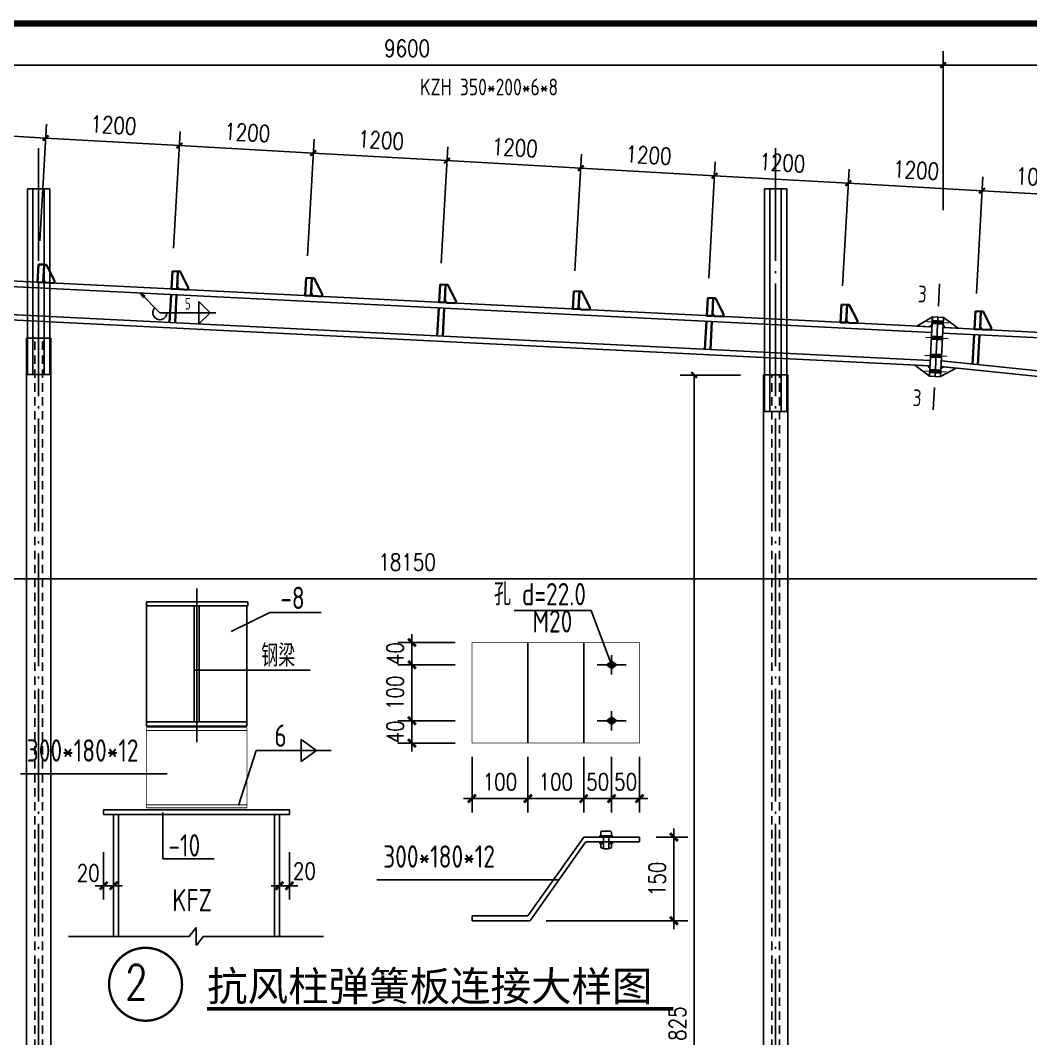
# Model space of a CAD drawing. Extents: x 69728788 to 150163257, y 20675998 to 43663798.
# Drawn here: x 75103194 to 75121289, y 20935005 to 20953243 of the extents above; entities that cross this region are included whole.
import ezdxf
from ezdxf.enums import TextEntityAlignment as Align

# ---------------------------------------------------------------- set-up
doc = ezdxf.new("R2010")
doc.units = 0
doc.header["$LTSCALE"] = 1000
doc.header["$MEASUREMENT"] = 0
for name, pattern in [('4', [5, 1.5, -1, 1.5, -1]), ('6', [8.75, 5, -1.25, 1.25, -1.25]), ('DOTE', [2.42, 2, -0.2, 0.02, -0.2])]:
    doc.linetypes.add(name, pattern=pattern)
doc.layers.get('0').update_dxf_attribs({"linetype": 'CONTINUOUS'})
doc.layers.get('DEFPOINTS').update_dxf_attribs({"linetype": 'CONTINUOUS'})
for name, color, linetype in [('10', 7, 'CONTINUOUS'), ('14', 2, 'CONTINUOUS'), ('AXIS', 3, 'CONTINUOUS'), ('DIM_SYMB', 3, 'CONTINUOUS'), ('DOTE', 251, 'DOTE'), ('PUB_DIM', 3, 'CONTINUOUS'), ('PUB_TEXT', 7, 'CONTINUOUS'), ('PUB_TITLE', 4, 'CONTINUOUS'), ('柱子', 3, 'CONTINUOUS'), ('焊缝标注', 253, 'CONTINUOUS'), ('门窗', 3, '4')]:
    doc.layers.add(name, color=color, linetype=linetype)
doc.layers.add('114', color=2, linetype='CONTINUOUS', lineweight=18)
doc.layers.add('12', color=2, linetype='CONTINUOUS', lineweight=35)
doc.styles.add('-黑体', font='simhei.ttf')
doc.styles.add('DIM_FONT', font='SIMPLEX.shx', dxfattribs={"width": 0.8})
doc.styles.add('PC_TEXTSTYLE', font='romans.shx', dxfattribs={"width": 0.8, "bigfont": 'hzfs.shx'})
doc.styles.add('PkpmHz', font='Pkpmeng', dxfattribs={"width": 0.7, "bigfont": 'hztxt'})
doc.styles.add('TSSD_Rein', font='atssdeng.shx', dxfattribs={"width": 0.7, "bigfont": 'atssdchn.shx'})
doc.dimstyles.new('AXIS', dxfattribs={"dimtxt": 300, "dimasz": 1, "dimexe": 250, "dimexo": 300, "dimgap": 150, "dimtad": 1, "dimdec": 0, "dimzin": 0, "dimdsep": 46, "dimtxsty": 'DIM_FONT', "dimsah": 1, "dimcen": 0, "dimclrt": 7, "dimadec": 0, "dimazin": 0, "dimtfac": 1, "dimtdec": 0, "dimtix": 1, "dimtmove": 2, "dimatfit": 3, "dimfxl": 1, "dimtolj": 1, "dimtzin": 0, "dimarcsym": 0})
doc.dimstyles.new('AXIS$0', dxfattribs={"dimtxt": 300, "dimasz": 1, "dimexe": 250, "dimexo": 300, "dimgap": 150, "dimtad": 1, "dimdec": 0, "dimzin": 0, "dimdsep": 46, "dimtxsty": 'DIM_FONT', "dimblk": '_DIMX', "dimblk1": '_DIMX', "dimblk2": '_DIMX', "dimsah": 1, "dimcen": 0.09, "dimclrt": 7, "dimadec": 0, "dimazin": 0, "dimtfac": 1, "dimtdec": 0, "dimtix": 1, "dimtmove": 2, "dimatfit": 3, "dimldrblk": '_DIMX', "dimfxl": 1, "dimtolj": 1, "dimtzin": 0, "dimarcsym": 0})
doc.dimstyles.new('DIMN$0', dxfattribs={"dimtxt": 300, "dimasz": 1, "dimexe": 250, "dimexo": 300, "dimgap": 150, "dimtad": 1, "dimdec": 0, "dimdsep": 46, "dimtxsty": 'DIM_FONT', "dimblk": '_DIMX', "dimcen": 2.5, "dimclrt": 7, "dimadec": 0, "dimazin": 0, "dimtfac": 1, "dimtdec": 0, "dimtix": 1, "dimtmove": 2, "dimatfit": 3, "dimldrblk": '_DIMX', "dimfxl": 1, "dimtolj": 1, "dimtzin": 0, "dimarcsym": 0})

# ---------------------------------------------------------------- blocks, each defined once
blk = doc.blocks.new('_ArchTick')
at = {"color": 0, "linetype": 'ByBlock', "const_width": 0.4}
blk.add_lwpolyline([(-0.5, -0.5), (0.5, 0.5)], dxfattribs=at)
blk = doc.blocks.new('*D7060')
at = {"layer": 'DEFPOINTS', "color": 0}
for p in [(75119720, 20952442), (75119720, 20949542), (75129270, 20949542)]:
    blk.add_point(p, dxfattribs=at)
at = {"layer": 'PUB_DIM', "color": 0, "lineweight": -2}
for p, q in [((75119720, 20949842), (75119720, 20952692)), ((75129270, 20949842), (75129270, 20952692)), ((75129270, 20952442), (75119720, 20952442))]:
    blk.add_line(p, q, dxfattribs=at)
at = {"layer": 'PUB_DIM', "color": 0, "lineweight": -2, "xscale": 100, "yscale": 100, "zscale": 100, "rotation": 180}
blk.add_blockref('_ArchTick', (75119720, 20952442), dxfattribs=at)
at = {"layer": 'PUB_DIM', "color": 0, "lineweight": -2, "xscale": 100, "yscale": 100, "zscale": 100}
blk.add_blockref('_ArchTick', (75129270, 20952442), dxfattribs=at)
at = {"layer": 'PUB_DIM', "color": 7, "insert": (75124495, 20952742), "char_height": 300, "attachment_point": 5, "style": 'DIM_FONT'}
blk.add_mtext('\\A1;4775', dxfattribs=at)
blk = doc.blocks.new('*D7082')
at = {"layer": 'DEFPOINTS', "color": 0}
for p in [(75128270, 20943239), (75091970, 20941468), (75128270, 20941468)]:
    blk.add_point(p, dxfattribs=at)
at = {"layer": 'PUB_DIM', "color": 0, "lineweight": -2}
for p, q in [((75091970, 20941768), (75091970, 20943489)), ((75128270, 20941768), (75128270, 20943489)), ((75091970, 20943239), (75128270, 20943239))]:
    blk.add_line(p, q, dxfattribs=at)
at = {"layer": 'PUB_DIM', "color": 0, "lineweight": -2, "xscale": 100, "yscale": 100, "zscale": 100, "rotation": 180}
blk.add_blockref('_ArchTick', (75091970, 20943239), dxfattribs=at)
at = {"layer": 'PUB_DIM', "color": 0, "lineweight": -2, "xscale": 100, "yscale": 100, "zscale": 100}
blk.add_blockref('_ArchTick', (75128270, 20943239), dxfattribs=at)
at = {"layer": 'PUB_DIM', "color": 7, "insert": (75110120, 20943539), "char_height": 300, "attachment_point": 5, "style": 'DIM_FONT'}
blk.add_mtext('\\A1;18150', dxfattribs=at)
blk = doc.blocks.new('*D7090')
at = {"layer": 'DEFPOINTS', "color": 0}
for p in [(75116391, 20946891, -100), (75115263, 20923242), (75116391, 20923242, -1050)]:
    blk.add_point(p, dxfattribs=at)
at = {"layer": 'PUB_DIM', "color": 0, "lineweight": -2}
for p, q in [((75116091, 20946891), (75115013, 20946891)), ((75115263, 20946891), (75115263, 20923242)), ((75116091, 20923242), (75115013, 20923242))]:
    blk.add_line(p, q, dxfattribs=at)
at = {"layer": 'PUB_DIM', "color": 0, "lineweight": -2, "xscale": 100, "yscale": 100, "zscale": 100}
for p, rotation in [((75115263, 20946891), 90), ((75115263, 20923242), 270)]:
    blk.add_blockref('_ArchTick', p, dxfattribs=dict(at, rotation=rotation))
at = {"layer": 'PUB_DIM', "color": 7, "insert": (75114963, 20935067), "char_height": 300, "attachment_point": 5, "rotation": 90, "style": 'DIM_FONT'}
blk.add_mtext('\\A1;11825', dxfattribs=at)
blk = doc.blocks.new('*D7124')
at = {"layer": 'DEFPOINTS', "color": 0}
for p in [(75103646, 20951135), (75101129, 20949132), (75103526, 20948997)]:
    blk.add_point(p, dxfattribs=at)
at = {"layer": 'PUB_DIM', "color": 0, "lineweight": -2}
for p, q in [((75101146, 20949431), (75101264, 20951520)), ((75103543, 20949296), (75103660, 20951385)), ((75101250, 20951270), (75103646, 20951135))]:
    blk.add_line(p, q, dxfattribs=at)
at = {"layer": 'PUB_DIM', "color": 0, "lineweight": -2, "xscale": 100, "yscale": 100, "zscale": 100}
for p, rotation in [((75101250, 20951270), 176.7804360459089), ((75103646, 20951135), 356.7804360459089)]:
    blk.add_blockref('_ArchTick', p, dxfattribs=dict(at, rotation=rotation))
at = {"layer": 'PUB_DIM', "color": 7, "insert": (75102465, 20951502), "char_height": 300, "attachment_point": 5, "rotation": 356.7804, "style": 'DIM_FONT'}
blk.add_mtext('\\A1;1200', dxfattribs=at)
blk = doc.blocks.new('*D7125')
at = {"layer": 'DEFPOINTS', "color": 0}
for p in [(75106042, 20951000), (75103526, 20948997), (75105922, 20948862)]:
    blk.add_point(p, dxfattribs=at)
at = {"layer": 'PUB_DIM', "color": 0, "lineweight": -2}
for p, q in [((75103543, 20949296), (75103660, 20951385)), ((75105939, 20949162), (75106056, 20951250)), ((75103646, 20951135), (75106042, 20951000))]:
    blk.add_line(p, q, dxfattribs=at)
at = {"layer": 'PUB_DIM', "color": 0, "lineweight": -2, "xscale": 100, "yscale": 100, "zscale": 100}
for p, rotation in [((75103646, 20951135), 176.7804360460055), ((75106042, 20951000), 356.7804360460055)]:
    blk.add_blockref('_ArchTick', p, dxfattribs=dict(at, rotation=rotation))
at = {"layer": 'PUB_DIM', "color": 7, "insert": (75104861, 20951367), "char_height": 300, "attachment_point": 5, "rotation": 356.7804, "style": 'DIM_FONT'}
blk.add_mtext('\\A1;1200', dxfattribs=at)
blk = doc.blocks.new('*D7126')
at = {"layer": 'DEFPOINTS', "color": 0}
for p in [(75108438, 20950866), (75105922, 20948862), (75108318, 20948727)]:
    blk.add_point(p, dxfattribs=at)
at = {"layer": 'PUB_DIM', "color": 0, "lineweight": -2}
for p, q in [((75105939, 20949162), (75106056, 20951250)), ((75106042, 20951000), (75108438, 20950866)), ((75108335, 20949027), (75108453, 20951115))]:
    blk.add_line(p, q, dxfattribs=at)
at = {"layer": 'PUB_DIM', "color": 0, "lineweight": -2, "xscale": 100, "yscale": 100, "zscale": 100}
for p, rotation in [((75106042, 20951000), 176.7804360459301), ((75108438, 20950866), 356.7804360459301)]:
    blk.add_blockref('_ArchTick', p, dxfattribs=dict(at, rotation=rotation))
at = {"layer": 'PUB_DIM', "color": 7, "insert": (75107257, 20951233), "char_height": 300, "attachment_point": 5, "rotation": 356.7804, "style": 'DIM_FONT'}
blk.add_mtext('\\A1;1200', dxfattribs=at)
blk = doc.blocks.new('*D7127')
at = {"layer": 'DEFPOINTS', "color": 0}
for p in [(75110835, 20950731), (75108318, 20948727), (75110714, 20948593)]:
    blk.add_point(p, dxfattribs=at)
at = {"layer": 'PUB_DIM', "color": 0, "lineweight": -2}
for p, q in [((75108335, 20949027), (75108453, 20951115)), ((75108438, 20950866), (75110835, 20950731)), ((75110731, 20948892), (75110849, 20950980))]:
    blk.add_line(p, q, dxfattribs=at)
at = {"layer": 'PUB_DIM', "color": 0, "lineweight": -2, "xscale": 100, "yscale": 100, "zscale": 100}
for p, rotation in [((75108438, 20950866), 176.7804360459301), ((75110835, 20950731), 356.7804360459301)]:
    blk.add_blockref('_ArchTick', p, dxfattribs=dict(at, rotation=rotation))
at = {"layer": 'PUB_DIM', "color": 7, "insert": (75109653, 20951098), "char_height": 300, "attachment_point": 5, "rotation": 356.7804, "style": 'DIM_FONT'}
blk.add_mtext('\\A1;1200', dxfattribs=at)
blk = doc.blocks.new('*D7128')
at = {"layer": 'DEFPOINTS', "color": 0}
for p in [(75113231, 20950596), (75110714, 20948593), (75113111, 20948458)]:
    blk.add_point(p, dxfattribs=at)
at = {"layer": 'PUB_DIM', "color": 0, "lineweight": -2}
for p, q in [((75110731, 20948892), (75110849, 20950980)), ((75113127, 20948757), (75113245, 20950846)), ((75110835, 20950731), (75113231, 20950596))]:
    blk.add_line(p, q, dxfattribs=at)
at = {"layer": 'PUB_DIM', "color": 0, "lineweight": -2, "xscale": 100, "yscale": 100, "zscale": 100}
for p, rotation in [((75110835, 20950731), 176.7804360459599), ((75113231, 20950596), 356.78043604596)]:
    blk.add_blockref('_ArchTick', p, dxfattribs=dict(at, rotation=rotation))
at = {"layer": 'PUB_DIM', "color": 7, "insert": (75112050, 20950963), "char_height": 300, "attachment_point": 5, "rotation": 356.7804, "style": 'DIM_FONT'}
blk.add_mtext('\\A1;1200', dxfattribs=at)
blk = doc.blocks.new('*D7129')
at = {"layer": 'DEFPOINTS', "color": 0}
for p in [(75115627, 20950461), (75113111, 20948458), (75115507, 20948323)]:
    blk.add_point(p, dxfattribs=at)
at = {"layer": 'PUB_DIM', "color": 0, "lineweight": -2}
for p, q in [((75113127, 20948757), (75113245, 20950846)), ((75115524, 20948623), (75115641, 20950711)), ((75113231, 20950596), (75115627, 20950461))]:
    blk.add_line(p, q, dxfattribs=at)
at = {"layer": 'PUB_DIM', "color": 0, "lineweight": -2, "xscale": 100, "yscale": 100, "zscale": 100}
for p, rotation in [((75113231, 20950596), 176.7804360459851), ((75115627, 20950461), 356.7804360459851)]:
    blk.add_blockref('_ArchTick', p, dxfattribs=dict(at, rotation=rotation))
at = {"layer": 'PUB_DIM', "color": 7, "insert": (75114446, 20950828), "char_height": 300, "attachment_point": 5, "rotation": 356.7804, "style": 'DIM_FONT'}
blk.add_mtext('\\A1;1200', dxfattribs=at)
blk = doc.blocks.new('*D7130')
at = {"layer": 'DEFPOINTS', "color": 0}
for p in [(75118023, 20950326), (75115507, 20948323), (75117903, 20948188)]:
    blk.add_point(p, dxfattribs=at)
at = {"layer": 'PUB_DIM', "color": 0, "lineweight": -2}
for p, q in [((75115524, 20948623), (75115641, 20950711)), ((75115627, 20950461), (75118023, 20950326)), ((75117920, 20948488), (75118037, 20950576))]:
    blk.add_line(p, q, dxfattribs=at)
at = {"layer": 'PUB_DIM', "color": 0, "lineweight": -2, "xscale": 100, "yscale": 100, "zscale": 100}
for p, rotation in [((75115627, 20950461), 176.7804360459367), ((75118023, 20950326), 356.7804360459367)]:
    blk.add_blockref('_ArchTick', p, dxfattribs=dict(at, rotation=rotation))
at = {"layer": 'PUB_DIM', "color": 7, "insert": (75116842, 20950693), "char_height": 300, "attachment_point": 5, "rotation": 356.7804, "style": 'DIM_FONT'}
blk.add_mtext('\\A1;1200', dxfattribs=at)
blk = doc.blocks.new('*D7131')
at = {"layer": 'DEFPOINTS', "color": 0}
for p in [(75120419, 20950192), (75117903, 20948188), (75120299, 20948053)]:
    blk.add_point(p, dxfattribs=at)
at = {"layer": 'PUB_DIM', "color": 0, "lineweight": -2}
for p, q in [((75117920, 20948488), (75118037, 20950576)), ((75118023, 20950326), (75120419, 20950192)), ((75120316, 20948353), (75120433, 20950441))]:
    blk.add_line(p, q, dxfattribs=at)
at = {"layer": 'PUB_DIM', "color": 0, "lineweight": -2, "xscale": 100, "yscale": 100, "zscale": 100}
for p, rotation in [((75118023, 20950326), 176.7804360459135), ((75120419, 20950192), 356.7804360459135)]:
    blk.add_blockref('_ArchTick', p, dxfattribs=dict(at, rotation=rotation))
at = {"layer": 'PUB_DIM', "color": 7, "insert": (75119238, 20950559), "char_height": 300, "attachment_point": 5, "rotation": 356.7804, "style": 'DIM_FONT'}
blk.add_mtext('\\A1;1200', dxfattribs=at)
blk = doc.blocks.new('*D7132')
at = {"layer": 'DEFPOINTS', "color": 0}
for p in [(75122417, 20950079), (75120299, 20948053), (75122296, 20947941)]:
    blk.add_point(p, dxfattribs=at)
at = {"layer": 'PUB_DIM', "color": 0, "lineweight": -2}
for p, q in [((75120316, 20948353), (75120433, 20950441)), ((75122313, 20948241), (75122431, 20950329)), ((75120419, 20950192), (75122417, 20950079))]:
    blk.add_line(p, q, dxfattribs=at)
at = {"layer": 'PUB_DIM', "color": 0, "lineweight": -2, "xscale": 100, "yscale": 100, "zscale": 100}
for p, rotation in [((75120419, 20950192), 176.7804360460001), ((75122417, 20950079), 356.7804360460001)]:
    blk.add_blockref('_ArchTick', p, dxfattribs=dict(at, rotation=rotation))
at = {"layer": 'PUB_DIM', "color": 7, "insert": (75121435, 20950435), "char_height": 300, "attachment_point": 5, "rotation": 356.7804, "style": 'DIM_FONT'}
blk.add_mtext('\\A1;1000', dxfattribs=at)
blk = doc.blocks.new('*D7139')
at = {"layer": 'DEFPOINTS', "color": 0}
for p in [(75119720, 20952442), (75100520, 20949542), (75119720, 20949542)]:
    blk.add_point(p, dxfattribs=at)
at = {"layer": 'PUB_DIM', "color": 0, "lineweight": -2}
for p, q in [((75100520, 20949842), (75100520, 20952692)), ((75119720, 20949842), (75119720, 20952692)), ((75100520, 20952442), (75119720, 20952442))]:
    blk.add_line(p, q, dxfattribs=at)
at = {"layer": 'PUB_DIM', "color": 0, "lineweight": -2, "xscale": 100, "yscale": 100, "zscale": 100, "rotation": 180}
blk.add_blockref('_ArchTick', (75100520, 20952442), dxfattribs=at)
at = {"layer": 'PUB_DIM', "color": 0, "lineweight": -2, "xscale": 100, "yscale": 100, "zscale": 100}
blk.add_blockref('_ArchTick', (75119720, 20952442), dxfattribs=at)
at = {"layer": 'PUB_DIM', "color": 7, "insert": (75110120, 20952742), "char_height": 300, "attachment_point": 5, "style": 'DIM_FONT'}
blk.add_mtext('\\A1;9600', dxfattribs=at)
blk = doc.blocks.new('_DIMX')
blk.add_line((-150, 0), (150, 0))
at = {"const_width": 50}
blk.add_lwpolyline([(-70, -70), (70, 70)], dxfattribs=at)
blk = doc.blocks.new('*D2047')
at = {"color": 3, "linetype": 'ByBlock'}
for p, q in [((-298667, -105587), (-298667, -106437)), ((-298488, -105587), (-298488, -106437)), ((-298668, -106187), (-298669, -106187)), ((-298667, -106187), (-298488, -106187)), ((-298667, -106187), (-298488, -106187)), ((-298487, -106187), (-298486, -106187))]:
    blk.add_line(p, q, dxfattribs=at)
at = {"layer": 'DEFPOINTS', "color": 0, "linetype": 'ByBlock'}
for p in [(-298667, -105287), (-298488, -105287), (-298488, -106187)]:
    blk.add_point(p, dxfattribs=at)
at = {"color": 3, "linetype": 'ByBlock'}
blk.add_blockref('_DIMX', (-298667, -106187), dxfattribs=at)
at = {"color": 3, "linetype": 'ByBlock', "rotation": 180}
blk.add_blockref('_DIMX', (-298488, -106187), dxfattribs=at)
at = {"color": 7, "linetype": 'ByBlock', "insert": (-298943, -105960), "char_height": 300, "attachment_point": 5, "style": 'DIM_FONT'}
blk.add_mtext('\\A1;20', dxfattribs=at)
blk = doc.blocks.new('*D2048')
at = {"color": 3, "linetype": 'ByBlock'}
for p, q in [((-295518, -105587), (-295518, -106437)), ((-295340, -105587), (-295340, -106437)), ((-295519, -106187), (-295520, -106187)), ((-295340, -106187), (-295518, -106187)), ((-295340, -106187), (-295518, -106187)), ((-295339, -106187), (-295338, -106187))]:
    blk.add_line(p, q, dxfattribs=at)
at = {"layer": 'DEFPOINTS', "color": 0, "linetype": 'ByBlock'}
for p in [(-295518, -105287), (-295340, -105287), (-295518, -106187)]:
    blk.add_point(p, dxfattribs=at)
at = {"color": 3, "linetype": 'ByBlock'}
blk.add_blockref('_DIMX', (-295518, -106187), dxfattribs=at)
at = {"color": 3, "linetype": 'ByBlock', "rotation": 180}
blk.add_blockref('_DIMX', (-295340, -106187), dxfattribs=at)
at = {"color": 7, "linetype": 'ByBlock', "insert": (-295071, -105925), "char_height": 300, "attachment_point": 5, "style": 'DIM_FONT'}
blk.add_mtext('\\A1;20', dxfattribs=at)
blk = doc.blocks.new('*D2049')
at = {"color": 3, "linetype": 'ByBlock'}
for p, q in [((-292369, -103232), (-293395, -103232)), ((-293145, -103231), (-293145, -103230)), ((-293145, -103232), (-293145, -103632)), ((-292369, -103632), (-293395, -103632)), ((-293145, -103633), (-293145, -103634))]:
    blk.add_line(p, q, dxfattribs=at)
at = {"layer": 'DEFPOINTS', "color": 0, "linetype": 'ByBlock'}
for p in [(-292069, -103232), (-293145, -103632), (-292069, -103632)]:
    blk.add_point(p, dxfattribs=at)
at = {"color": 3, "linetype": 'ByBlock'}
for p, rotation in [((-293145, -103232), 270), ((-293145, -103632), 90)]:
    blk.add_blockref('_DIMX', p, dxfattribs=dict(at, rotation=rotation))
at = {"color": 7, "linetype": 'ByBlock', "insert": (-293445, -103432), "char_height": 300, "attachment_point": 5, "rotation": 90, "style": 'DIM_FONT'}
blk.add_mtext('\\A1;40', dxfattribs=at)
blk = doc.blocks.new('*D2050')
at = {"color": 3, "linetype": 'ByBlock'}
for p, q in [((-292369, -102232), (-293395, -102232)), ((-293145, -102233), (-293145, -103231)), ((-292369, -103232), (-293395, -103232))]:
    blk.add_line(p, q, dxfattribs=at)
at = {"layer": 'DEFPOINTS', "color": 0, "linetype": 'ByBlock'}
for p in [(-292069, -102232), (-293145, -103232), (-292069, -103232)]:
    blk.add_point(p, dxfattribs=at)
at = {"color": 3, "linetype": 'ByBlock'}
for p, rotation in [((-293145, -102232), 90), ((-293145, -103232), 270)]:
    blk.add_blockref('_DIMX', p, dxfattribs=dict(at, rotation=rotation))
at = {"color": 7, "linetype": 'ByBlock', "insert": (-293445, -102732), "char_height": 300, "attachment_point": 5, "rotation": 90, "style": 'DIM_FONT'}
blk.add_mtext('\\A1;100', dxfattribs=at)
blk = doc.blocks.new('*D2051')
at = {"color": 3, "linetype": 'ByBlock'}
for p, q in [((-292369, -101832), (-293395, -101832)), ((-293145, -101831), (-293145, -101830)), ((-293145, -101832), (-293145, -102232)), ((-292369, -102232), (-293395, -102232)), ((-293145, -102233), (-293145, -102234))]:
    blk.add_line(p, q, dxfattribs=at)
at = {"layer": 'DEFPOINTS', "color": 0, "linetype": 'ByBlock'}
for p in [(-292069, -101832), (-293145, -102232), (-292069, -102232)]:
    blk.add_point(p, dxfattribs=at)
at = {"color": 3, "linetype": 'ByBlock'}
for p, rotation in [((-293145, -101832), 270), ((-293145, -102232), 90)]:
    blk.add_blockref('_DIMX', p, dxfattribs=dict(at, rotation=rotation))
at = {"color": 7, "linetype": 'ByBlock', "insert": (-293445, -102032), "char_height": 300, "attachment_point": 5, "rotation": 90, "style": 'DIM_FONT'}
blk.add_mtext('\\A1;40', dxfattribs=at)
blk = doc.blocks.new('*D2052')
at = {"color": 3, "linetype": 'ByBlock'}
for p, q in [((-289568, -103879), (-289568, -104877)), ((-289068, -103879), (-289068, -104877)), ((-289569, -104627), (-289570, -104627)), ((-289068, -104627), (-289568, -104627)), ((-289067, -104627), (-289066, -104627))]:
    blk.add_line(p, q, dxfattribs=at)
at = {"layer": 'DEFPOINTS', "color": 0, "linetype": 'ByBlock'}
for p in [(-289568, -103579), (-289068, -103579), (-289568, -104627)]:
    blk.add_point(p, dxfattribs=at)
at = {"color": 3, "linetype": 'ByBlock'}
blk.add_blockref('_DIMX', (-289568, -104627), dxfattribs=at)
at = {"color": 3, "linetype": 'ByBlock', "rotation": 180}
blk.add_blockref('_DIMX', (-289068, -104627), dxfattribs=at)
at = {"color": 7, "linetype": 'ByBlock', "insert": (-289318, -104327), "char_height": 300, "attachment_point": 5, "style": 'DIM_FONT'}
blk.add_mtext('\\A1;50', dxfattribs=at)
blk = doc.blocks.new('*D2053')
at = {"color": 3, "linetype": 'ByBlock'}
for p, q in [((-290068, -103879), (-290068, -104877)), ((-289568, -103879), (-289568, -104877)), ((-290069, -104627), (-290070, -104627)), ((-289568, -104627), (-290068, -104627)), ((-289567, -104627), (-289566, -104627))]:
    blk.add_line(p, q, dxfattribs=at)
at = {"layer": 'DEFPOINTS', "color": 0, "linetype": 'ByBlock'}
for p in [(-290068, -103579), (-289568, -103579), (-290068, -104627)]:
    blk.add_point(p, dxfattribs=at)
at = {"color": 3, "linetype": 'ByBlock'}
blk.add_blockref('_DIMX', (-290068, -104627), dxfattribs=at)
at = {"color": 3, "linetype": 'ByBlock', "rotation": 180}
blk.add_blockref('_DIMX', (-289568, -104627), dxfattribs=at)
at = {"color": 7, "linetype": 'ByBlock', "insert": (-289818, -104327), "char_height": 300, "attachment_point": 5, "style": 'DIM_FONT'}
blk.add_mtext('\\A1;50', dxfattribs=at)
blk = doc.blocks.new('*D2054')
at = {"color": 3, "linetype": 'ByBlock'}
for p, q in [((-291069, -103879), (-291069, -104877)), ((-290068, -103879), (-290068, -104877)), ((-290069, -104627), (-291068, -104627))]:
    blk.add_line(p, q, dxfattribs=at)
at = {"layer": 'DEFPOINTS', "color": 0, "linetype": 'ByBlock'}
for p in [(-291069, -103579), (-290068, -103579), (-291069, -104627)]:
    blk.add_point(p, dxfattribs=at)
at = {"color": 3, "linetype": 'ByBlock', "rotation": 180}
blk.add_blockref('_DIMX', (-291069, -104627), dxfattribs=at)
at = {"color": 3, "linetype": 'ByBlock'}
blk.add_blockref('_DIMX', (-290068, -104627), dxfattribs=at)
at = {"color": 7, "linetype": 'ByBlock', "insert": (-290568, -104327), "char_height": 300, "attachment_point": 5, "style": 'DIM_FONT'}
blk.add_mtext('\\A1;100', dxfattribs=at)
blk = doc.blocks.new('*D2055')
at = {"color": 3, "linetype": 'ByBlock'}
for p, q in [((-292069, -103879), (-292069, -104877)), ((-291069, -103879), (-291069, -104877)), ((-291070, -104627), (-292068, -104627))]:
    blk.add_line(p, q, dxfattribs=at)
at = {"layer": 'DEFPOINTS', "color": 0, "linetype": 'ByBlock'}
for p in [(-292069, -103579), (-291069, -103579), (-292069, -104627)]:
    blk.add_point(p, dxfattribs=at)
at = {"color": 3, "linetype": 'ByBlock', "rotation": 180}
blk.add_blockref('_DIMX', (-292069, -104627), dxfattribs=at)
at = {"color": 3, "linetype": 'ByBlock'}
blk.add_blockref('_DIMX', (-291069, -104627), dxfattribs=at)
at = {"color": 7, "linetype": 'ByBlock', "insert": (-291569, -104327), "char_height": 300, "attachment_point": 5, "style": 'DIM_FONT'}
blk.add_mtext('\\A1;100', dxfattribs=at)
blk = doc.blocks.new('aweaer')
at = {"color": 1, "linetype": '6'}
blk.add_line((-297000.8, -100864.5, 364), (-297000.8, -103615.9, 364), dxfattribs=at)
at = {"color": 2}
for p, q in [((-297900.8, -101101.1, 364), (-296081.4, -101101.1, 364)), ((-297900.8, -101101.1, 364), (-297900.8, -101176.7, 364)), ((-297900.8, -101176.7, 364), (-296081.4, -101176.7, 364)), ((-297044.4, -101176.7, 364), (-297044.4, -103253, 364)), ((-296957.3, -101176.7, 364), (-296957.3, -103253, 364)), ((-296081.4, -101101.1, 364), (-296081.4, -101176.7, 364)), ((-297900.8, -103253, 364), (-296100.8, -103253, 364)), ((-297900.8, -103253, 364), (-297900.8, -103328.6, 364)), ((-297900.8, -103328.6, 364), (-296100.8, -103328.6, 364)), ((-296100.8, -103253, 364), (-296100.8, -103328.6, 364)), ((-298488.3, -104910.6, 364), (-298488.3, -107086.6, 364)), ((-298488.3, -104910.6, 364), (-298488.3, -107004.6, 364)), ((-298402.2, -104910.6, 364), (-298402.2, -107086.6, 364)), ((-298402.2, -104910.6, 364), (-298402.2, -107004.6, 364)), ((-297604.1, -105705.5, 364), (-297604.1, -104876, 364)), ((-295604, -104910.6, 364), (-295604, -107004.6, 364)), ((-295604, -104910.6, 364), (-295604, -107086.6, 364)), ((-295517.9, -104910.6, 364), (-295517.9, -107004.6, 364)), ((-297604.1, -105705.5, 364), (-296686.6, -105705.5, 364)), ((-297132.5, -107098.8, 364), (-297008.2, -106937.3, 364)), ((-297008.2, -106937.3, 364), (-297008.2, -107254, 364)), ((-297132, -107098.8, 364), (-299294, -107098.8, 364)), ((-297006.3, -107257.2, 364), (-296884.5, -107098.8, 364)), ((-296884.5, -107098.8, 364), (-294727.1, -107098.8, 364))]:
    blk.add_line(p, q, dxfattribs=at)
at = {"color": 3}
for p, q in [((-297900.8, -103253, 364), (-297900.8, -101176.7, 364)), ((-296100.8, -103253, 364), (-296100.8, -101176.7, 364))]:
    blk.add_line(p, q, dxfattribs=at)
at = {"color": 4}
for p, q in [((-291068.6, -101832.4, 564), (-291068.6, -103632.4, 564)), ((-290068.2, -101832.4, 564), (-290068.2, -103632.4, 564)), ((-290068.2, -105315, 564), (-291068.6, -106729, 564)), ((-290035.9, -105409.1, 564), (-291022.3, -106806.9, 564)), ((-289068.2, -105315, 564), (-290068.2, -105315, 564)), ((-289068.2, -105401, 564), (-290018.1, -105401, 564)), ((-289068.2, -105315, 564), (-289068.2, -105401, 564)), ((-291068.6, -106729, 564), (-292068.6, -106729, 564)), ((-292068.6, -106729, 564), (-292068.6, -106815, 564)), ((-291040.1, -106815, 564), (-292068.6, -106815, 564)), ((-291040.1, -106815, 564), (-291022.3, -106806.9, 564))]:
    blk.add_line(p, q, dxfattribs=at)
for p, q in [((-295127.6, -103565.7, 364), (-295127.6, -103960.7, 364)), ((-294851.7, -103764, 364), (-295127.6, -103565.7, 364)), ((-296249.9, -104750.6, 364), (-295934.1, -103763.5, 364)), ((-295934.1, -103763.5, 364), (-294592.8, -103763.5, 364)), ((-295127.6, -103960.7, 364), (-294851.7, -103764, 364)), ((-297528.4, -104185, 364), (-300156.4, -104185, 364)), ((-298666.7, -104828.6, 364), (-295339.6, -104828.6, 364)), ((-298666.7, -104828.6, 364), (-298666.7, -104910.6, 364)), ((-295339.6, -104828.6, 364), (-295339.6, -104910.6, 364)), ((-298666.7, -104910.6, 364), (-295339.6, -104910.6, 364)), ((-290035.9, -105409.1, 564), (-290018.1, -105401, 564)), ((-290509.4, -106083.9, 564), (-293772.5, -106083.9, 564))]:
    blk.add_line(p, q)
at = {"color": 1}
for p, q in [((-289763.3, -105228.5, 564), (-289747.3, -105212.5, 564)), ((-289763.3, -105228.5, 564), (-289763.3, -105292.5, 564)), ((-289747.3, -105212.5, 564), (-289587.3, -105212.5, 564)), ((-289571.3, -105228.5, 564), (-289587.3, -105212.5, 564)), ((-289571.3, -105228.5, 564), (-289571.3, -105292.5, 564)), ((-289715.3, -105292.5, 564), (-289715, -105528.2, 564)), ((-289619.3, -105292.5, 564), (-289619, -105528.2, 564)), ((-289763.2, -105448.1, 564), (-289748.7, -105433.6, 564)), ((-289763.2, -105448.1, 564), (-289763.2, -105500.1, 564)), ((-289763.2, -105500.1, 564), (-289763.2, -105448.1, 564)), ((-289763.2, -105500.1, 564), (-289747.2, -105516.1, 564)), ((-289747.2, -105516.1, 564), (-289715.2, -105516.1, 564)), ((-289619, -105528.2, 564), (-289715, -105528.2, 564)), ((-289619.2, -105516.1, 564), (-289587.2, -105516.1, 564)), ((-289571.2, -105500.1, 564), (-289587.2, -105516.1, 564)), ((-289571.2, -105448.1, 564), (-289585.8, -105433.6, 564)), ((-289571.2, -105448.1, 564), (-289571.2, -105500.1, 564)), ((-289571.2, -105500.1, 564), (-289571.2, -105448.1, 564))]:
    blk.add_line(p, q, dxfattribs=at)
at = {"color": 4, "const_width": 14, "elevation": 564}
blk.add_lwpolyline([(-289068.2, -101832.4), (-292068.6, -101832.4), (-292068.6, -103632.4), (-289068.2, -103632.4)], close=True, dxfattribs=at)
at = {"color": 4, "const_width": 14, "elevation": 364}
for points in [[(-297900.8, -103355.7), (-296100.8, -103355.7)], [(-297900.8, -103355.7), (-297900.8, -104791.6)], [(-297900.8, -103408.1), (-296100.8, -103408.1)], [(-296100.8, -103355.7), (-296100.8, -104791.6)], [(-297900.8, -104739.2), (-296100.8, -104739.2)], [(-297900.8, -104791.6), (-296100.8, -104791.6)]]:
    blk.add_lwpolyline(points, dxfattribs=at)
at = {"color": 1, "elevation": 564}
for points in [[(-289715.3, -105307.1), (-289778.3, -105307.1), (-289778.3, -105292.5), (-289555.1, -105292.5), (-289555.1, -105307.1), (-289619.3, -105307.1)], [(-289715.2, -105433.6), (-289778.3, -105433.6), (-289778.3, -105419.1), (-289715.2, -105419.1)], [(-289619.2, -105419.1), (-289555, -105419.1), (-289555, -105433.6), (-289619.2, -105433.6)]]:
    blk.add_lwpolyline(points, dxfattribs=at)
at = {"layer": '10', "color": 253}
for p, q in [((-289568.2, -102404.4, 564), (-289568.2, -102060.4, 564)), ((-289310.1, -102232.4, 564), (-289826.2, -102232.4, 564)), ((-289568.2, -103404.4, 564), (-289568.2, -103060.4, 564)), ((-289310.1, -103232.4, 564), (-289826.2, -103232.4, 564))]:
    blk.add_line(p, q, dxfattribs=at)
at = {"layer": '10', "const_width": 42, "elevation": 728}
blk.add_lwpolyline([(-297263.1, -107952.6, 1), (-298569.8, -107952.6, 1), (-297263.1, -107952.6, 1)], format="xyb", close=True, dxfattribs=at)
at = {"layer": '10'}
for points in [[(-289456.3, -102232.4, 564), (-289568.2, -102146.4, 564), (-289568.2, -102318.4, 564), (-289680, -102232.4, 564)], [(-289456.3, -103232.4, 564), (-289568.2, -103146.4, 564), (-289568.2, -103318.4, 564), (-289680, -103232.4, 564)]]:
    blk.add_solid(points, dxfattribs=at)
at = {"layer": 'AXIS', "linetype": 'ByBlock'}
for p, q in [((-295688.1, -101292, 364), (-296385.3, -101633, 364)), ((-295688.1, -101292, 364), (-294770.5, -101292, 364)), ((-289935.8, -101256.3, 564), (-291312.7, -101256.3, 564)), ((-289568.2, -102232.4, 564), (-289935.8, -101256.3, 564)), ((-297037.6, -102326.7, 364), (-294968.7, -102326.7, 364))]:
    blk.add_line(p, q, dxfattribs=at)
at = {"layer": 'AXIS'}
blk.add_line((-295517.9, -104910.6, 364), (-295517.9, -107086.6, 364), dxfattribs=at)
at = {"layer": 'DIM_SYMB', "const_width": 70, "elevation": -800}
blk.add_lwpolyline([(-296813.6, -108391.8), (-288465.6, -108391.8)], dxfattribs=at)
at = {"layer": '10', "style": 'PC_TEXTSTYLE', "width": 0.79899}
blk.add_text('2', height=622.2, dxfattribs=at).set_placement((-298281.4, -108228, 728), (-297878.9, -108228, 728), align=Align.FIT)
at = {"layer": 'AXIS', "linetype": 'ByBlock', "style": 'TSSD_Rein', "width": 0.8}
for s, p in [('-8', (-295503.8, -101232, 666)), ('孔 d=22.0', (-291674.3, -101165.7, 866)), ('M20', (-290987.5, -101652.4, 866)), ('钢梁', (-295843.7, -102266.5, 666)), ('6', (-295608.6, -103698.8, 364)), ('300*180*12', (-300043.4, -103965.1, 364)), ('-10', (-297506.3, -105664.9, 666)), ('300*180*12', (-293659.6, -105864, 564)), ('KFZ', (-297436.8, -106646.5, 666))]:
    blk.add_text(s, height=400, dxfattribs=at).set_placement(p)
at = {"layer": 'PUB_TEXT', "style": '-黑体'}
blk.add_text('抗风柱弹簧板连接大样图', height=531.646, dxfattribs=at).set_placement((-296813.6, -108251.8, -36))
at = {"color": 4}
blk.add_linear_dim(base=(-288452.4, -105315, 564), p1=(-291040.1, -106815, 564), p2=(-289068.2, -105315, 564), angle=90, text='150', dimstyle='DIMN$0', override={"dimzin": 0, "dimblk1": '_DIMX', "dimblk2": '_DIMX', "dimsah": 1, "dimcen": 0.09, "dimclrd": 3, "dimclre": 3}, dxfattribs=at).render()
at = {"layer": 'AXIS'}
for base, p1, p2, angle, text, picture, middle in [((-293144.5, -102232.4, 564), (-292068.6, -101832.4, 564), (-292068.6, -102232.4, 564), 90, '40', '*D2051', (-293444.5, -102032.4, 564)), ((-293144.5, -103232.4, 564), (-292068.6, -102232.4, 564), (-292068.6, -103232.4, 564), 90, '100', '*D2050', (-293444.5, -102732.4, 564)), ((-293144.5, -103632.4, 564), (-292068.6, -103232.4, 564), (-292068.6, -103632.4, 564), 90, '40', '*D2049', (-293444.5, -103432.4, 564)), ((-292068.6, -104627.1, 564), (-291068.6, -103578.9, 564), (-292068.6, -103578.9, 564), 180, '100', '*D2055', (-291568.6, -104327.1, 564)), ((-291068.6, -104627.1, 564), (-290068.2, -103578.9, 564), (-291068.6, -103578.9, 564), 180, '100', '*D2054', (-290568.4, -104327.1, 564)), ((-290068.2, -104627.1, 564), (-289568.2, -103578.9, 564), (-290068.2, -103578.9, 564), 180, '50', '*D2053', (-289818.2, -104327.1, 564)), ((-289568.2, -104627.1, 564), (-289068.2, -103578.9, 564), (-289568.2, -103578.9, 564), 180, '50', '*D2052', (-289318.2, -104327.1, 564))]:
    dim = blk.add_linear_dim(base=base, p1=p1, p2=p2, angle=angle, text=text, dimstyle='DIMN$0', override={"dimzin": 0, "dimblk1": '_DIMX', "dimblk2": '_DIMX', "dimsah": 1, "dimcen": 0.09, "dimclrd": 3, "dimclre": 3}, dxfattribs=at)
    dim.commit()
    dim.dimension.update_dxf_attribs({"geometry": picture, "text_midpoint": middle})
dim = blk.add_linear_dim(base=(-298488.3, -106187.3, 364), p1=(-298666.7, -105287, 364), p2=(-298488.3, -105287, 364), text='20', dimstyle='DIMN$0', override={"dimzin": 0, "dimblk1": '_DIMX', "dimblk2": '_DIMX', "dimsah": 1, "dimcen": 0.09, "dimclrd": 3, "dimclre": 3}, dxfattribs=at)
dim.commit()
dim.dimension.update_dxf_attribs({"geometry": '*D2047', "text_midpoint": (-298942.5, -105959.7, 364), "dimtype": 128})
dim = blk.add_linear_dim(base=(-295517.9, -106187.3, 364), p1=(-295339.6, -105287, 364), p2=(-295517.9, -105287, 364), angle=180, text='20', dimstyle='DIMN$0', override={"dimzin": 0, "dimblk1": '_DIMX', "dimblk2": '_DIMX', "dimsah": 1, "dimcen": 0.09, "dimclrd": 3, "dimclre": 3}, dxfattribs=at)
dim.commit()
dim.dimension.update_dxf_attribs({"geometry": '*D2048', "text_midpoint": (-295071.3, -105925.2, 364), "dimtype": 128})

msp = doc.modelspace()

# ---------------------------------------------------------------- hatches: boundary and pattern name
at = {"layer": '焊缝标注'}
msp.add_hatch(color=256, dxfattribs=at).paths.add_polyline_path([(75105339.3, 20948360.9), (75105399.2, 20948279.4), (75105420.5, 20948300.5)])

# ---------------------------------------------------------------- linework, layer by layer
at = {"layer": '10', "ltscale": 100}
for p, q in [((75119658.6, 20948526), (75119638.7, 20948126.5)), ((75119545.7, 20946266.8), (75119565.7, 20946666.3))]:
    msp.add_line(p, q, dxfattribs=at)
at = {"layer": '114', "ltscale": 100}
for p, q in [((75119424.4, 20947846.9), (75119823.9, 20947826.9)), ((75119410.5, 20947567.2), (75119810, 20947547.2)), ((75119394.5, 20947247.6), (75119794, 20947227.6)), ((75119380.5, 20946968), (75119780, 20946948))]:
    msp.add_line(p, q, dxfattribs=at)
at = {"layer": '114', "color": 1, "lineweight": 70, "ltscale": 100}
for p, q in [((75119524.3, 20947841.9), (75119724.1, 20947831.9)), ((75119510.3, 20947562.2), (75119710.1, 20947552.2)), ((75119494.4, 20947242.6), (75119694.1, 20947232.6)), ((75119480.4, 20946963), (75119680.1, 20946953))]:
    msp.add_line(p, q, dxfattribs=at)
at = {"layer": '12', "ltscale": 100}
for p, q in [((75103519.4, 20948872.5), (75103503.4, 20948552.9)), ((75103619.3, 20948867.5), (75103519.4, 20948872.5)), ((75103603.3, 20948547.9), (75103619.3, 20948867.5)), ((75105916.4, 20948752.6), (75105900.4, 20948433)), ((75106016.3, 20948747.6), (75105916.4, 20948752.6)), ((75106000.3, 20948428), (75106016.3, 20948747.6)), ((75108313.4, 20948632.8), (75108297.4, 20948313.2)), ((75108413.3, 20948627.8), (75108313.4, 20948632.8)), ((75108397.3, 20948308.2), (75108413.3, 20948627.8)), ((75103503.4, 20948552.9), (75103603.3, 20948547.9)), ((75110710.4, 20948512.9), (75110694.4, 20948193.3)), ((75110810.3, 20948507.9), (75110710.4, 20948512.9)), ((75110794.3, 20948188.3), (75110810.3, 20948507.9)), ((75105892.8, 20948333.3), (75105864.7, 20947834)), ((75105900.4, 20948433), (75106000.3, 20948428)), ((75105964.6, 20947829), (75105992.6, 20948327.7)), ((75108297.4, 20948313.2), (75108397.3, 20948308.2)), ((75113107.4, 20948393.1), (75113091.4, 20948073.5)), ((75113207.3, 20948388.1), (75113107.4, 20948393.1)), ((75113191.3, 20948068.5), (75113207.3, 20948388.1)), ((75115504.4, 20948273.2), (75115488.4, 20947953.6)), ((75115604.3, 20948268.2), (75115504.4, 20948273.2)), ((75115588.3, 20947948.6), (75115604.3, 20948268.2)), ((75110686.8, 20948093.6), (75110658.7, 20947594.3)), ((75110694.4, 20948193.3), (75110794.3, 20948188.3)), ((75110758.6, 20947589.3), (75110786.7, 20948088)), ((75117901.4, 20948153.4), (75117885.4, 20947833.8)), ((75118001.3, 20948148.4), (75117901.4, 20948153.4)), ((75117985.3, 20947828.8), (75118001.3, 20948148.4)), ((75113091.4, 20948073.5), (75113191.3, 20948068.5)), ((75115488.4, 20947953.6), (75115588.3, 20947948.6)), ((75120298.4, 20948033.5), (75120282.4, 20947713.9)), ((75120398.3, 20948028.5), (75120298.4, 20948033.5)), ((75120382.3, 20947708.9), (75120398.3, 20948028.5)), ((75115480.8, 20947853.9), (75115452.7, 20947354.6)), ((75115552.6, 20947349.6), (75115580.7, 20947848.3)), ((75117885.4, 20947833.8), (75117985.3, 20947828.8)), ((75120282.4, 20947713.9), (75120382.3, 20947708.9)), ((75120274.8, 20947614.2), (75120245.1, 20947085.9)), ((75120344.7, 20947075.7), (75120374.7, 20947608.6))]:
    msp.add_line(p, q, dxfattribs=at)
for points in [[(75103805, 20948577.8), (75103803, 20948537.9), (75103643.2, 20948545.9), (75103605.3, 20948587.8), (75103619.3, 20948867.5), (75103659.2, 20948865.5)], [(75106202, 20948458), (75106200, 20948418), (75106040.2, 20948426), (75106002.3, 20948468), (75106016.3, 20948747.6), (75106056.2, 20948745.6)], [(75108599, 20948338.1), (75108597, 20948298.2), (75108437.2, 20948306.2), (75108399.3, 20948348.1), (75108413.3, 20948627.8), (75108453.2, 20948625.8)], [(75110996, 20948218.3), (75110994.1, 20948178.3), (75110834.2, 20948186.3), (75110796.3, 20948228.3), (75110810.3, 20948507.9), (75110850.2, 20948505.9)], [(75113393, 20948098.4), (75113391, 20948058.5), (75113231.3, 20948066.5), (75113193.3, 20948108.4), (75113207.3, 20948388.1), (75113247.2, 20948386.1)], [(75115790, 20947978.6), (75115788, 20947938.6), (75115628.3, 20947946.6), (75115590.3, 20947988.6), (75115604.3, 20948268.2), (75115644.2, 20948266.2)], [(75118187.1, 20947858.7), (75118185.1, 20947818.8), (75118025.3, 20947826.8), (75117987.3, 20947868.7), (75118001.3, 20948148.4), (75118041.2, 20948146.4)], [(75120584.1, 20947738.9), (75120582.1, 20947698.9), (75120422.3, 20947706.9), (75120384.3, 20947748.9), (75120398.3, 20948028.5), (75120438.2, 20948026.5)]]:
    msp.add_lwpolyline(points, close=True, dxfattribs=at)
at = {"layer": '14', "ltscale": 100}
for p, q in [((75119250.2, 20947765.5), (75119528.8, 20947931.7)), ((75119475.8, 20946871.1), (75119528.8, 20947931.7)), ((75119528.8, 20947931.7), (75119521.8, 20947791.9)), ((75119528.8, 20947931.7), (75119628.7, 20947926.8)), ((75119628.7, 20947926.8), (75119575.7, 20946866.1)), ((75119575.7, 20946866.1), (75119628.7, 20947926.8)), ((75119628.7, 20947926.8), (75119728.6, 20947921.8)), ((75119728.6, 20947921.8), (75119675.5, 20946861.1)), ((75119721.6, 20947781.9), (75119728.6, 20947921.8)), ((75119728.6, 20947921.8), (75119989.2, 20947728.5)), ((75119479.9, 20947754), (75119250.2, 20947765.5)), ((75119521.8, 20947791.9), (75119479.9, 20947754)), ((75119759.5, 20947740), (75119721.6, 20947781.9)), ((75119989.2, 20947728.5), (75119759.5, 20947740)), ((75119475.9, 20946873.1), (75119215.2, 20947066.3)), ((75119215.2, 20947066.3), (75119444.9, 20947054.8)), ((75119444.9, 20947054.8), (75119482.9, 20947012.9)), ((75119482.9, 20947012.9), (75119475.9, 20946873.1)), ((75119953.2, 20947015.3), (75119675.6, 20946863.1)), ((75119675.6, 20946863.1), (75119682.6, 20947002.9)), ((75119682.6, 20947002.9), (75119724.4, 20947038.8)), ((75119724.4, 20947038.8), (75119953.2, 20947015.3)), ((75119575.7, 20946866.1), (75119475.8, 20946871.1)), ((75119675.5, 20946861.1), (75119575.7, 20946866.1))]:
    msp.add_line(p, q, dxfattribs=at)
at = {"layer": 'DOTE', "color": 250}
for p, q in [((75103519.6, 20950952.1), (75103519.6, 20918242.2)), ((75103519.6, 20950933.3, 0), (75103519.6, 20918223.4, 0)), ((75116719.6, 20950952.1), (75116719.6, 20918242.2)), ((75116719.6, 20950933.3, 0), (75116719.6, 20918223.4, 0))]:
    msp.add_line(p, q, dxfattribs=at)
at = {"layer": 'PUB_TITLE', "const_width": 110}
msp.add_lwpolyline([(75046580.5, 20909187.7), (75140850.5, 20909187.7), (75140850.5, 20953187.7), (75046580.5, 20953187.7)], close=True, dxfattribs=at)
at = {"layer": '柱子'}
for p, q in [((75103319.6, 20946897.4, -1673.4), (75103319.6, 20950223.4, 0)), ((75103319.6, 20950223.4, 0), (75103719.6, 20950223.4, 0)), ((75103419.6, 20946897.4, -1673.4), (75103419.6, 20950223.4, 0)), ((75103619.6, 20946897.4, -1673.4), (75103619.6, 20950223.4, 0)), ((75103619.6, 20950223.4, 0), (75103719.6, 20950223.4, 0)), ((75103719.6, 20946897.4, -1673.4), (75103719.6, 20950223.4, 0)), ((75116519.6, 20946237.4, -1673.4), (75116519.6, 20950223.4, 0)), ((75116519.6, 20950223.4, 0), (75116919.6, 20950223.4, 0)), ((75116619.6, 20946237.4, -1673.4), (75116619.6, 20950223.4, 0)), ((75116819.6, 20946237.4, -1673.4), (75116819.6, 20950223.4, 0)), ((75116819.6, 20950223.4, 0), (75116919.6, 20950223.4, 0)), ((75116919.6, 20946237.4, -1673.4), (75116919.6, 20950223.4, 0)), ((75103301.5, 20923342, -949.4), (75103301.5, 20947551.1, -200.5)), ((75103301.5, 20947551.1, -200.5), (75103737.7, 20947551.1)), ((75103737.7, 20923342, -748.9), (75103737.7, 20947551.1)), ((75103319.6, 20946897.4, -1673.4), (75103719.6, 20946897.4, -1673.4)), ((75116501.5, 20923342, -949.4), (75116501.5, 20946891.1, -200.5)), ((75116501.5, 20946891.1, -200.5), (75116937.7, 20946891.1, 0)), ((75116937.7, 20923342, -748.9), (75116937.7, 20946891.1, 0)), ((75116519.6, 20946237.4, -1673.4), (75116919.6, 20946237.4, -1673.4))]:
    msp.add_line(p, q, dxfattribs=at)
at = {"layer": '柱子', "ltscale": 100}
for p, q in [((75100619.5, 20948697), (75119519.8, 20947752)), ((75100614.2, 20948597.1), (75119514.8, 20947652.1)), ((75100587.6, 20948097.8), (75119489.9, 20947152.7)), ((75100582.3, 20947998), (75119484.9, 20947052.8)), ((75119719.6, 20947742), (75128719.6, 20947292)), ((75119714.6, 20947642.1), (75128719.6, 20947191.9)), ((75119684.6, 20947042.9), (75128719.6, 20946116.2)), ((75119689.6, 20947142.9), (75128719.6, 20946216.8))]:
    msp.add_line(p, q, dxfattribs=at)
at = {"layer": '焊缝标注', "ltscale": 100}
for p, q in [((75105339.3, 20948360.9), (75105691.9, 20948006.3)), ((75106391.9, 20948206.3), (75106591.9, 20948006.3)), ((75106391.9, 20948006.3), (75106391.9, 20948206.3)), ((75105691.9, 20948006.3), (75106691.9, 20948006.3)), ((75106391.9, 20947806.3), (75106591.9, 20948006.3)), ((75106391.9, 20948006.3), (75106391.9, 20947806.3))]:
    msp.add_line(p, q, dxfattribs=at)
at = {"layer": '焊缝标注', "linetype": 'Continuous'}
msp.add_lwpolyline([(75105339.3, 20948360.9), (75105399.2, 20948279.4), (75105420.5, 20948300.5)], close=True, dxfattribs=at)
at = {"layer": '焊缝标注', "ltscale": 100}
msp.add_arc((75105691.9, 20948006.3), 125, 134.8405, 0, dxfattribs=at)
at = {"layer": '门窗', "ltscale": 0.1}
for p, q in [((75103451.5, 20923342, -949.4), (75103451.5, 20947551.1, -200.5)), ((75103591.5, 20923342, -949.4), (75103591.5, 20947551.1, -200.5)), ((75116651.5, 20923342, -949.4), (75116651.5, 20946891.1, -200.5)), ((75116791.5, 20923342, -949.4), (75116791.5, 20946891.1, -200.5))]:
    msp.add_line(p, q, dxfattribs=at)

# ---------------------------------------------------------------- block references
at = {"layer": 'PUB_TEXT'}
msp.add_blockref('aweaer', (75403352.2, 21043931.2, -666), dxfattribs=at)

# ---------------------------------------------------------------- texts
at = {"layer": '10', "style": 'PkpmHz', "width": 0.77}
for p in [(75119349, 20948341.2), (75119256.1, 20946481.6)]:
    msp.add_text('3', height=300, rotation=-2.86139, dxfattribs=at).set_placement(p, align=Align.MIDDLE_CENTER)
at = {"layer": 'AXIS', "linetype": 'ByBlock', "style": 'TSSD_Rein', "width": 0.8}
msp.add_text('KZH 350*200*6*8', height=300, rotation=0.00003, dxfattribs=at).set_placement((75110351.1, 20951898.9))
at = {"layer": '焊缝标注', "style": 'PkpmHz', "width": 0.71}
msp.add_text('5', height=210, dxfattribs=at).set_placement((75106191.9, 20948062.9), align=Align.CENTER)

# ---------------------------------------------------------------- dimensions: what is measured, and where the dimension line sits
at = {"layer": 'PUB_DIM'}
for p1, p2, distance, picture, middle in [((75100519.6, 20949542), (75119719.6, 20949542), 2900, '*D7139', (75110119.6, 20952742)), ((75129269.6, 20949542), (75119719.6, 20949542), -2900, '*D7060', (75124494.6, 20952742)), ((75101129.5, 20949131.7), (75103525.9, 20948996.9), 2141.6, '*D7124', (75102464.8, 20951502.1)), ((75103525.9, 20948996.9), (75105922, 20948862.2), 2141.6, '*D7125', (75104861.1, 20951367.3)), ((75105922, 20948862.2), (75108318.2, 20948727.4), 2141.6, '*D7126', (75107257.2, 20951232.5)), ((75108318.2, 20948727.4), (75110714.4, 20948592.6), 2141.6, '*D7127', (75109653.4, 20951097.7)), ((75110714.4, 20948592.6), (75113110.5, 20948457.8), 2141.6, '*D7128', (75112049.6, 20950962.9)), ((75113110.5, 20948457.8), (75115506.7, 20948323), 2141.6, '*D7129', (75114445.7, 20950828.1)), ((75115506.7, 20948323), (75117902.8, 20948188.2), 2141.6, '*D7130', (75116841.9, 20950693.4)), ((75117902.8, 20948188.2), (75120299, 20948053.4), 2141.6, '*D7131', (75119238.1, 20950558.6)), ((75120299, 20948053.4), (75122296.3, 20947941.1), 2141.6, '*D7132', (75121434.8, 20950435)), ((75091969.6, 20941468.1), (75128269.6, 20941468.1), 1770.8, '*D7082', (75110119.6, 20943539))]:
    dim = msp.add_aligned_dim(p1=p1, p2=p2, distance=distance, dimstyle='AXIS$0', override={"dimasz": 100, "dimlfac": 0.5, "dimblk1": 'ArchTick', "dimblk2": 'ArchTick', "dimcen": 0, "dimtfac": 1.5}, dxfattribs=at)
    dim.commit()
    dim.dimension.update_dxf_attribs({"geometry": picture, "text_midpoint": middle})
dim = msp.add_linear_dim(base=(75115262.8, 20923242, 100.3), p1=(75116391.4, 20946891.1, 0), p2=(75116391.4, 20923242, -949.4), angle=90, dimstyle='AXIS', override={"dimasz": 100, "dimlfac": 0.5, "dimblk1": 'ArchTick', "dimblk2": 'ArchTick', "dimtfac": 1.5}, dxfattribs=at)
dim.commit()
dim.dimension.update_dxf_attribs({"geometry": '*D7090', "text_midpoint": (75114962.8, 20935066.5, 100.3)})

doc.saveas('drawing.dxf')
